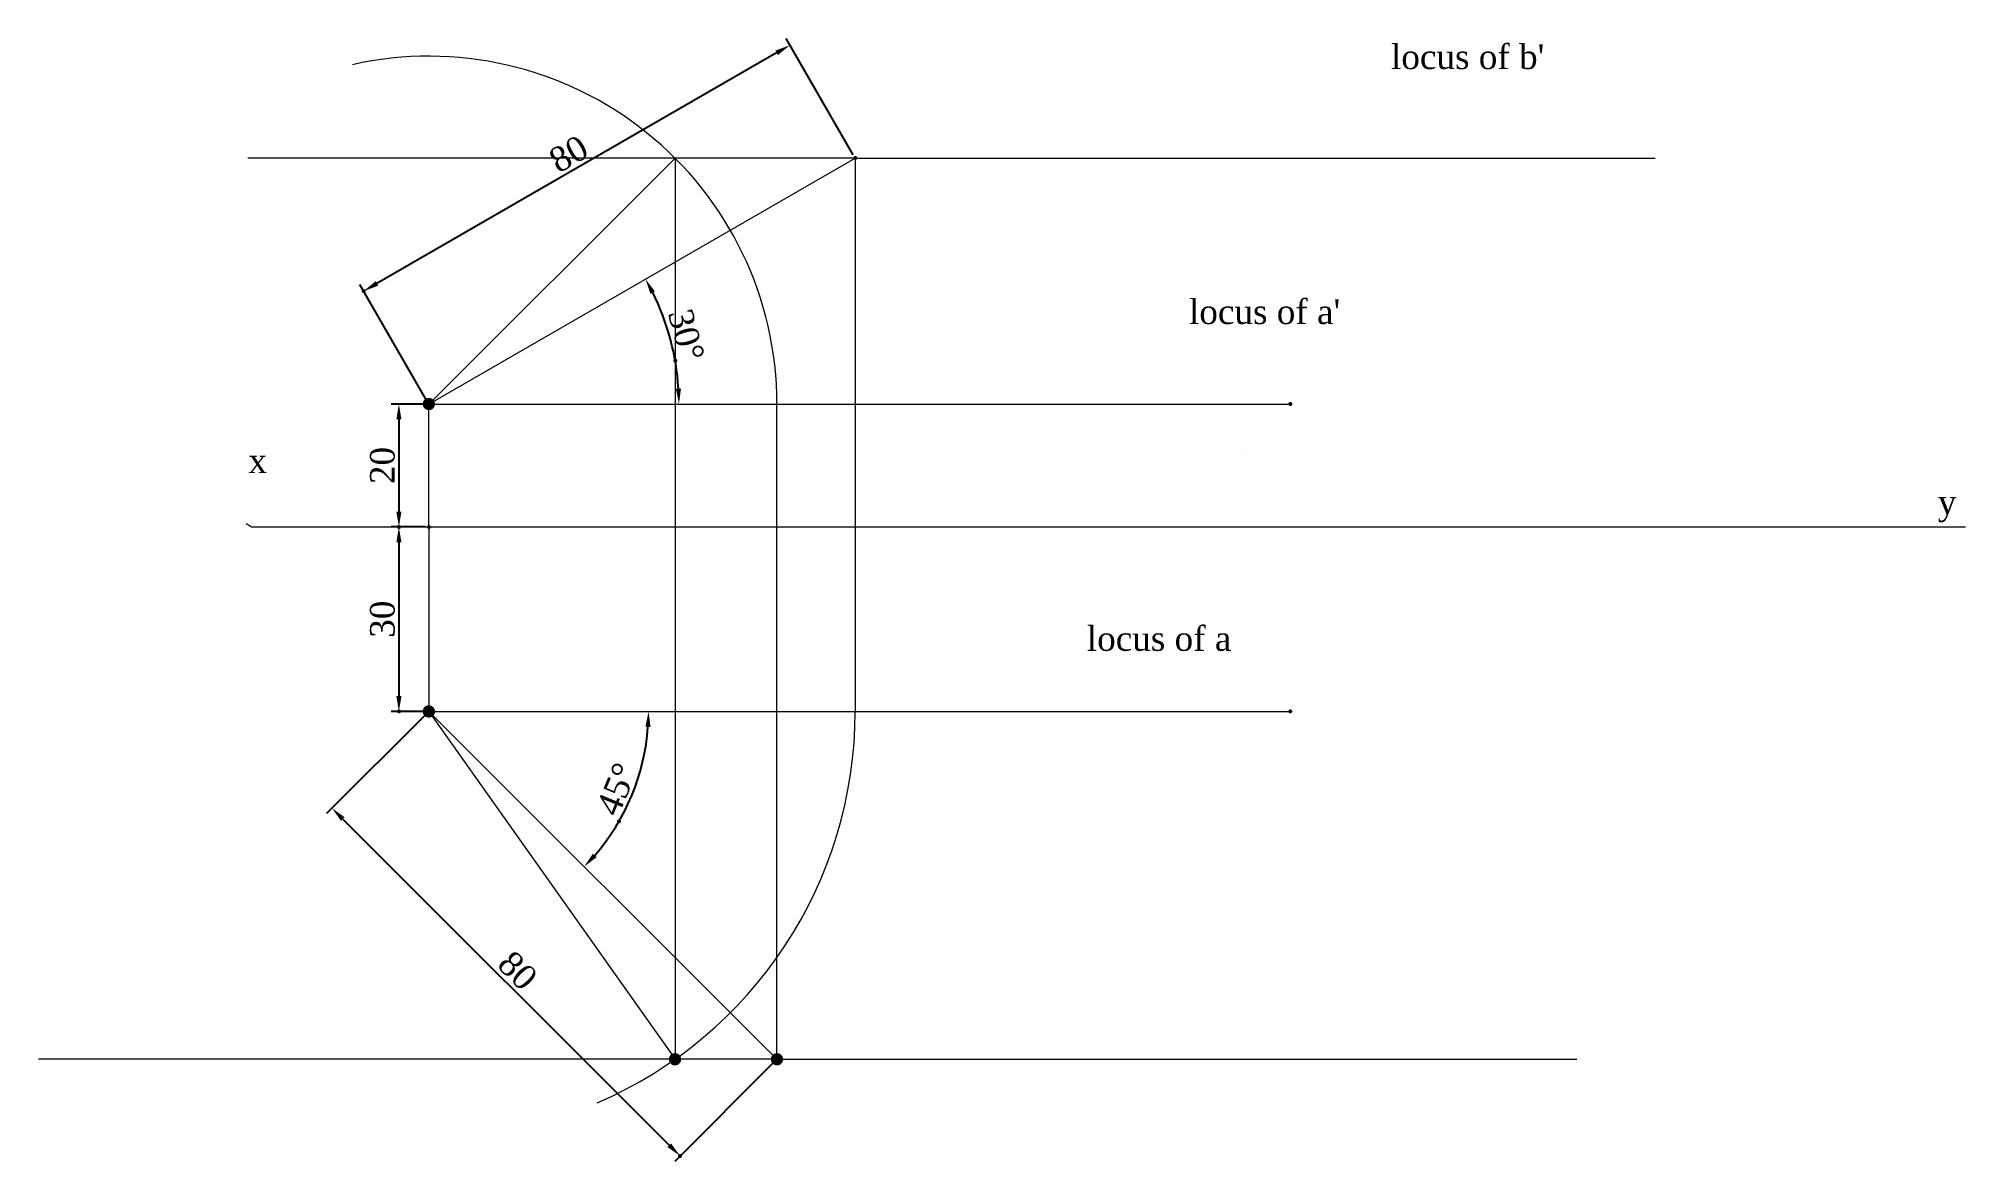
# Paper-space layout 'layout 6' of a CAD drawing. Header units: millimetres. Extents: x -34 to 279, y -15 to 167.
import ezdxf

# ---------------------------------------------------------------- set-up
doc = ezdxf.new("R2010")
doc.units = ezdxf.units.MM
doc.layers.add('visible line', color=7, linetype='Continuous', lineweight=50, plot=False)
doc.layers.add('x y line', color=10, linetype='Continuous', lineweight=15)
doc.layers.add('y line', color=5, linetype='Continuous', lineweight=5)
doc.styles.get("Standard").update_dxf_attribs({"font": 'times.ttf', "height": 4})
doc.dimstyles.new('ISO-25', dxfattribs={"dimtxt": 4, "dimasz": 2.5, "dimexe": 1.25, "dimexo": 0.625, "dimtad": 1, "dimtoh": 1, "dimtxsty": 'Standard', "dimcen": 2.5, "dimadec": 0, "dimazin": 0, "dimtfac": 1, "dimtmove": 0, "dimatfit": 3, "dimfxl": 1, "dimarcsym": 0})

# ---------------------------------------------------------------- blocks, each defined once
blk = doc.blocks.new('*D25')
at = {"layer": 'visible line', "color": 0, "transparency": 16777216}
for p in [(29.33, 108.02), (24.46, 88.02), (29.33, 88.02)]:
    blk.add_point(p, dxfattribs=at)
at = {"layer": 'y line', "color": 0, "lineweight": -2, "transparency": 16777216}
for p, q in [((28.71, 108.02), (23.21, 108.02)), ((24.46, 105.52), (24.46, 90.52)), ((28.71, 88.02), (23.21, 88.02))]:
    blk.add_line(p, q, dxfattribs=at)
at = {"layer": 'y line', "color": 0, "transparency": 16777216}
for points in [[(24.05, 105.52), (24.88, 105.52), (24.46, 108.02)], [(24.05, 90.52), (24.88, 90.52), (24.46, 88.02)]]:
    blk.add_solid(points, dxfattribs=at)
at = {"layer": 'y line', "color": 0, "transparency": 16777216, "insert": (21.8, 98.02), "char_height": 4, "attachment_point": 5, "rotation": 90}
blk.add_mtext('20', dxfattribs=at)
blk = doc.blocks.new('*D26')
at = {"layer": 'visible line', "color": 0, "transparency": 16777216}
for p in [(29.33, 88.02), (24.46, 58.02), (29.33, 58.02)]:
    blk.add_point(p, dxfattribs=at)
at = {"layer": 'y line', "color": 0, "lineweight": -2, "transparency": 16777216}
for p, q in [((28.71, 88.02), (23.21, 88.02)), ((24.46, 85.52), (24.46, 60.52)), ((28.71, 58.02), (23.21, 58.02))]:
    blk.add_line(p, q, dxfattribs=at)
at = {"layer": 'y line', "color": 0, "transparency": 16777216}
for points in [[(24.05, 85.52), (24.88, 85.52), (24.46, 88.02)], [(24.05, 60.52), (24.88, 60.52), (24.46, 58.02)]]:
    blk.add_solid(points, dxfattribs=at)
at = {"layer": 'y line', "color": 0, "transparency": 16777216, "insert": (21.8, 73.02), "char_height": 4, "attachment_point": 5, "rotation": 90}
blk.add_mtext('30', dxfattribs=at)
blk = doc.blocks.new('*D27')
at = {"layer": 'visible line', "color": 0, "transparency": 16777216}
for p in [(29.33, 58.02), (85.9, 1.45), (70.16, -14.29)]:
    blk.add_point(p, dxfattribs=at)
at = {"layer": 'y line', "color": 0, "lineweight": -2, "transparency": 16777216}
for p, q in [((28.89, 57.58), (12.71, 41.4)), ((15.36, 40.51), (68.39, -12.52)), ((85.46, 1.01), (69.28, -15.17))]:
    blk.add_line(p, q, dxfattribs=at)
at = {"layer": 'y line', "color": 0, "transparency": 16777216}
for points in [[(15.65, 40.81), (15.07, 40.22), (13.59, 42.28)], [(68.69, -12.23), (68.1, -12.81), (70.16, -14.29)]]:
    blk.add_solid(points, dxfattribs=at)
at = {"layer": 'y line', "color": 0, "transparency": 16777216, "insert": (43.76, 15.88), "char_height": 4, "attachment_point": 5, "rotation": 315}
blk.add_mtext('80', dxfattribs=at)
blk = doc.blocks.new('*D28')
at = {"layer": 'visible line', "color": 0, "transparency": 16777216}
for p in [(98.61, 148.02), (18.73, 126.38), (29.33, 108.02)]:
    blk.add_point(p, dxfattribs=at)
at = {"layer": 'y line', "color": 0, "lineweight": -2, "transparency": 16777216}
for p, q in [((98.3, 148.56), (87.39, 167.47)), ((85.85, 165.13), (20.9, 127.63)), ((29.02, 108.56), (18.11, 127.47))]:
    blk.add_line(p, q, dxfattribs=at)
at = {"layer": 'y line', "color": 0, "transparency": 16777216}
for points in [[(85.64, 165.49), (86.06, 164.77), (88.01, 166.38)], [(20.69, 127.99), (21.1, 127.27), (18.73, 126.38)]]:
    blk.add_solid(points, dxfattribs=at)
at = {"layer": 'y line', "color": 0, "transparency": 16777216, "insert": (52.04, 148.69), "char_height": 4, "attachment_point": 5, "rotation": 30}
blk.add_mtext('80', dxfattribs=at)
blk = doc.blocks.new('*D29')
at = {"layer": 'visible line', "color": 0, "transparency": 16777216}
for p in [(98.61, 148.02), (69.36, 115.08), (29.33, 108.02), (29.33, 108.02), (169.33, 108.02)]:
    blk.add_point(p, dxfattribs=at)
at = {"layer": 'y line', "color": 0, "lineweight": -2, "transparency": 16777216}
blk.add_arc((29.33, 108.02), 40.64, 3.525, 26.475, dxfattribs=at)
at = {"layer": 'y line', "color": 0, "transparency": 16777216}
for points in [[(65.34, 125.94), (66.08, 126.34), (64.53, 128.34)], [(70.31, 110.53), (69.48, 110.51), (69.97, 108.02)]]:
    blk.add_solid(points, dxfattribs=at)
at = {"layer": 'y line', "color": 0, "transparency": 16777216, "insert": (71.16, 119.23), "char_height": 4, "attachment_point": 5, "rotation": 285}
blk.add_mtext('30°', dxfattribs=at)
blk = doc.blocks.new('*D30')
at = {"layer": 'visible line', "color": 0, "transparency": 16777216}
for p in [(29.33, 58.02), (29.33, 58.02), (169.33, 58.02), (60.25, 40.17), (85.9, 1.45)]:
    blk.add_point(p, dxfattribs=at)
at = {"layer": 'y line', "color": 0, "lineweight": -2, "transparency": 16777216}
blk.add_arc((29.33, 58.02), 35.7, 319.0131, 355.9869, dxfattribs=at)
at = {"layer": 'y line', "color": 0, "transparency": 16777216}
for points in [[(64.53, 55.54), (65.36, 55.51), (65.03, 58.02)], [(56.59, 34.32), (55.98, 34.89), (54.58, 32.78)]]:
    blk.add_solid(points, dxfattribs=at)
at = {"layer": 'y line', "color": 0, "transparency": 16777216, "insert": (59.86, 45.38), "char_height": 4, "attachment_point": 5, "rotation": 67.5}
blk.add_mtext('45°', dxfattribs=at)

psp = doc.layouts.new('layout 6')

# ---------------------------------------------------------------- linework, layer by layer
at = {"layer": 'x y line'}
for p, q in [((-0.353, 88.571), (0.566, 88.02)), ((0.566, 88.02), (0.566, 88.02)), ((0.566, 88.02), (279.041, 88.02)), ((279.041, 88.02), (279.041, 88.02))]:
    psp.add_line(p, q, dxfattribs=at)
at = {"layer": 'y line'}
for p, q in [((98.614, 148.02), (-0.079, 148.02)), ((29.332, 108.02), (98.614, 148.02)), ((29.332, 108.02), (69.332, 148.02)), ((69.332, 148.02), (69.332, 1.452)), ((98.614, 148.02), (98.614, 148.02)), ((98.614, 148.02), (98.614, 148.02)), ((98.614, 148.02), (98.614, 148.02)), ((98.614, 148.02), (228.614, 148.02)), ((98.614, 148.02), (98.614, 58.02)), ((98.614, 148.02), (98.614, 148.02)), ((228.614, 148.02), (228.614, 148.02)), ((29.332, 88.02), (29.332, 108.02)), ((29.332, 108.02), (29.332, 108.02)), ((29.332, 108.02), (29.332, 108.02)), ((29.332, 108.02), (29.332, 108.02)), ((29.332, 108.02), (29.332, 108.02)), ((29.332, 108.02), (29.332, 108.02)), ((29.332, 108.02), (169.332, 108.02)), ((85.901, 1.452), (85.901, 108.02)), ((85.901, 108.02), (85.901, 108.02)), ((86.642, 108.02), (86.642, 108.02)), ((162.042, 100.675), (162.042, 100.675)), ((29.332, 88.02), (29.332, 88.02)), ((29.332, 88.02), (29.332, 88.02)), ((29.332, 88.02), (29.332, 58.02)), ((51.528, 88.02), (51.528, 88.02)), ((51.528, 88.02), (51.528, 88.02)), ((51.528, 88.02), (51.528, 88.02)), ((51.528, 88.02), (51.528, 88.02)), ((51.528, 88.02), (51.528, 88.02)), ((51.528, 88.02), (51.528, 88.02)), ((55.119, 88.02), (55.119, 88.02)), ((29.332, 58.02), (29.332, 58.02)), ((29.332, 58.02), (85.901, 1.452)), ((29.332, 58.02), (29.332, 58.02)), ((29.332, 58.02), (169.332, 58.02)), ((29.332, 58.02), (69.332, 1.452)), ((98.614, 58.02), (98.614, 58.02)), ((169.332, 58.02), (169.332, 58.02)), ((85.901, 1.452), (-34.099, 1.452)), ((-34.099, 1.452), (-34.099, 1.452)), ((69.332, 1.452), (69.332, 1.452)), ((85.901, 1.452), (85.901, 1.452)), ((85.901, 1.452), (85.901, 1.452)), ((85.901, 1.452), (215.901, 1.452)), ((85.901, 1.452), (85.901, 1.452)), ((85.901, 1.452), (85.901, 1.452)), ((215.901, 1.452), (215.901, 1.452))]:
    psp.add_line(p, q, dxfattribs=at)
at = {"layer": 'y line', "const_width": 1}
for points in [[(28.832, 108.02, 1), (29.832, 108.02, 1)], [(28.832, 58.02, 1), (29.832, 58.02, 1)], [(68.832, 1.452, 1), (69.832, 1.452, 1)], [(85.401, 1.452, 1), (86.401, 1.452, 1)]]:
    psp.add_lwpolyline(points, format="xyb", close=True, dxfattribs=at)
at = {"layer": 'y line'}
for centre, radius, start, end in [((29.332, 108.02), 56.569, 0, 102.68274), ((29.332, 58.02), 69.282, 293.24002, 360)]:
    psp.add_arc(centre, radius, start, end, dxfattribs=at)

# ---------------------------------------------------------------- texts
at = {"layer": 'y line', "char_height": 4, "attachment_point": 1}
for s, width, insert in [("locus of b'", 59.61952, (185.688, 166.499)), ("locus of a'", 53.58209, (152.859, 125.031)), ('x', 13.54316, (0.006, 100.79)), ('y', 10.57561, (274.556, 94.08)), ('locus of a', 43.01661, (136.256, 71.877))]:
    psp.add_mtext_dynamic_manual_height_columns(s, width=width, gutter_width=20, heights=[0], dxfattribs=dict(at, insert=insert))

# ---------------------------------------------------------------- dimensions: what is measured, and where the dimension line sits
at = {"layer": 'y line'}
for p1, p2, distance, picture, middle in [((98.614, 148.02), (29.332, 108.02), -21.203, '*D28', (52.042, 148.686)), ((29.332, 58.02), (85.901, 1.452), -22.259, '*D27', (43.757, 15.877))]:
    dim = psp.add_aligned_dim(p1=p1, p2=p2, distance=distance, dimstyle='ISO-25', dxfattribs=at)
    dim.commit()
    dim.dimension.update_dxf_attribs({"geometry": picture, "text_midpoint": middle})
for base, line1, line2, picture, middle in [((69.356, 115.078), ((29.332, 108.02), (169.332, 108.02)), ((29.332, 108.02), (98.614, 148.02)), '*D29', (71.158, 119.227)), ((60.249, 40.17), ((29.332, 58.02), (85.901, 1.452)), ((29.332, 58.02), (169.332, 58.02)), '*D30', (59.857, 45.376))]:
    dim = psp.add_angular_dim_2l(base=base, line1=line1, line2=line2, dimstyle='ISO-25', dxfattribs=at)
    dim.commit()
    dim.dimension.update_dxf_attribs({"geometry": picture, "text_midpoint": middle})
for base, p1, p2, picture, middle in [((24.463, 88.02), (29.332, 108.02), (29.332, 88.02), '*D25', (21.804, 98.02)), ((24.463, 58.02), (29.332, 88.02), (29.332, 58.02), '*D26', (21.804, 73.02))]:
    dim = psp.add_linear_dim(base=base, p1=p1, p2=p2, angle=90, dimstyle='ISO-25', dxfattribs=at)
    dim.commit()
    dim.dimension.update_dxf_attribs({"geometry": picture, "text_midpoint": middle})

doc.saveas('drawing.dxf')
